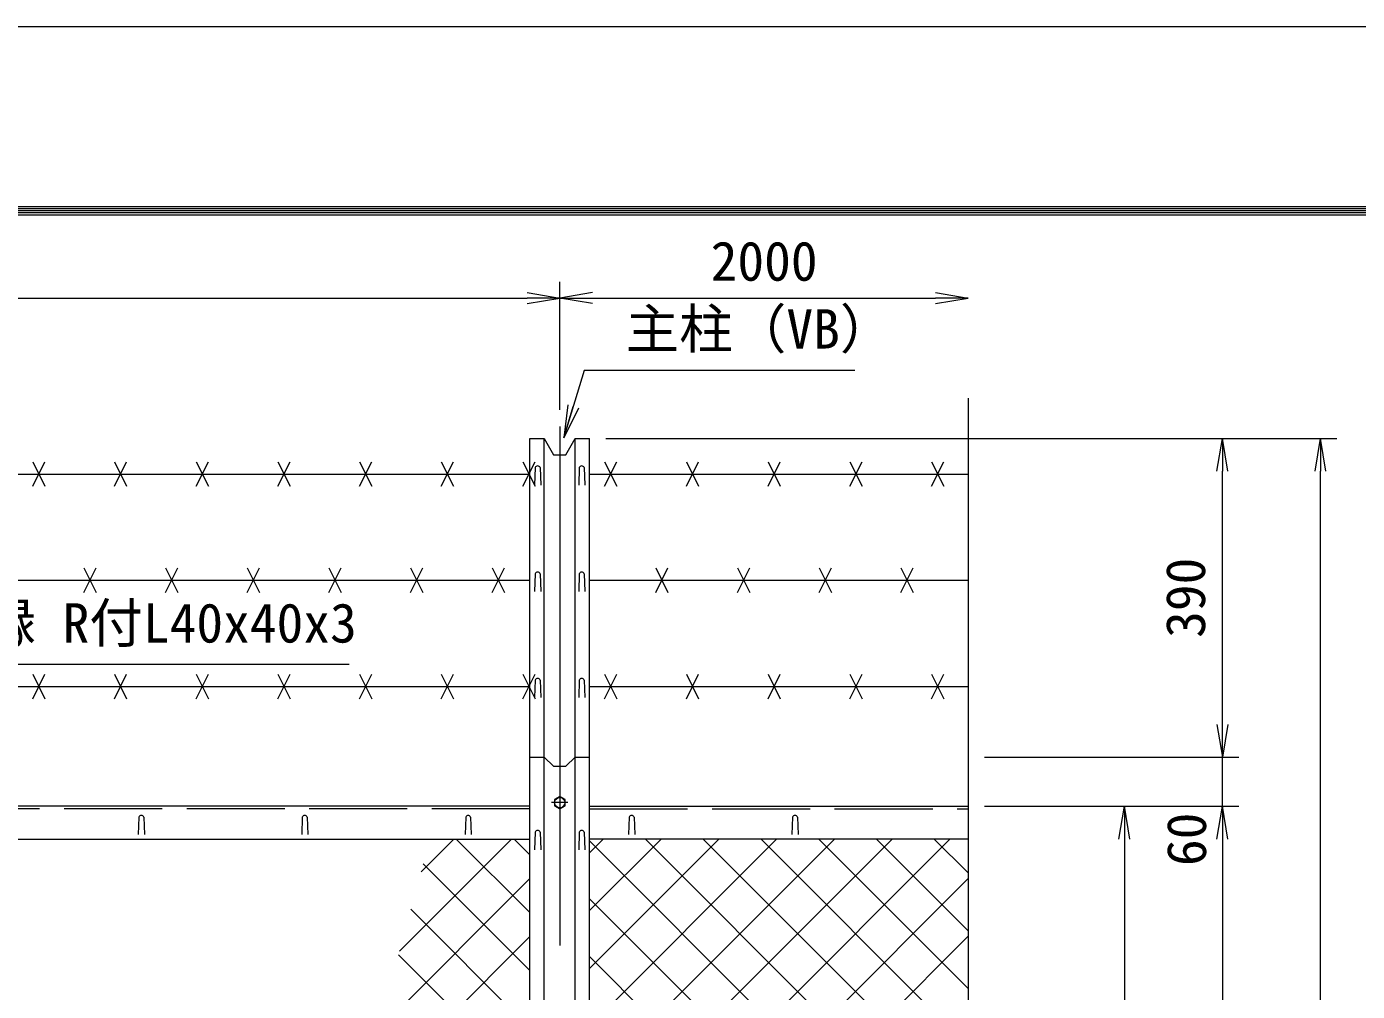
# Model space of a CAD drawing. Units: millimetres, scale not verified. Extents: x -4200 to 4200, y -2970 to 2970.
# Drawn here: x -1787 to -159, y 1790 to 2970 of the extents above; entities that cross this region are included whole.
import ezdxf
from ezdxf.enums import TextEntityAlignment as Align

# ---------------------------------------------------------------- set-up
doc = ezdxf.new("R2010")
doc.units = ezdxf.units.MM
doc.header["$LTSCALE"] = 20
doc.linetypes.add('DASHED', pattern=[7.5, 6, -1.5])
doc.linetypes.add('USER1', pattern=[50.8, 31.75, -6.35, 6.35, -6.35])
for name, color, linetype, lineweight in [('0-0_D-STR1', 1, 'Continuous', 18), ('0-1_D-BMK', 2, 'USER1', 13), ('0-2_D-STR-DIM', 7, 'Continuous', 9), ('0-3_D-STR3', 3, 'Continuous', 13), ('0-4_D-STR-TXT', 7, 'Continuous', 9), ('0-5_0', 7, 'Continuous', 9), ('0-6_D-STR2', 7, 'Continuous', 9), ('0-7_D-TTL', 7, 'Continuous', 9)]:
    doc.layers.add(name, color=color, linetype=linetype, lineweight=lineweight)
doc.styles.add('ＭＳ ゴシック', font='')
doc.styles.get('ＭＳ ゴシック').set_extended_font_data('MS Gothic')

# ---------------------------------------------------------------- blocks, each defined once
blk = doc.blocks.new('_Open')
at = {"layer": '0-5_0'}
blk.add_line((-20, 3.33), (0, 0), dxfattribs=at)
blk.add_lwpolyline([(-20, -3.33), (0, 0), (-20, 0)], dxfattribs=at)

msp = doc.modelspace()

# ---------------------------------------------------------------- linework, layer by layer
at = {"layer": '0-0_D-STR1'}
for p, q in [((-1171.47, 394.95), (-1171.47, 2466.17)), ((-1153.97, 396.45), (-1153.97, 2466.17)), ((-1115.97, 396.45), (-1115.97, 2466.17)), ((-1098.47, 394.95), (-1098.47, 2466.17)), ((-1164.97, 2430.74), (-1165.72, 2409.24)), ((-1158.97, 2430.74), (-1158.22, 2409.24)), ((-1110.97, 2430.74), (-1111.72, 2409.24)), ((-1104.97, 2430.74), (-1104.22, 2409.24)), ((-1164.97, 2300.84), (-1165.72, 2279.34)), ((-1158.97, 2300.84), (-1158.22, 2279.34)), ((-1110.97, 2300.84), (-1111.72, 2279.34)), ((-1104.97, 2300.84), (-1104.22, 2279.34)), ((-1164.97, 2170.93), (-1165.72, 2149.43)), ((-1158.97, 2170.93), (-1158.22, 2149.43)), ((-1110.97, 2170.93), (-1111.72, 2149.43)), ((-1104.97, 2170.93), (-1104.22, 2149.43)), ((-1171.47, 2016.45), (-3109.97, 2016.45)), ((-1649.97, 2003.33), (-1650.72, 1981.83)), ((-1643.97, 2003.33), (-1643.22, 1981.83)), ((-1449.97, 2003.33), (-1450.72, 1981.83)), ((-1443.97, 2003.33), (-1443.22, 1981.83)), ((-1249.97, 2003.33), (-1250.72, 1981.83)), ((-1243.97, 2003.33), (-1243.22, 1981.83)), ((-1098.47, 2016.45), (-634.97, 2016.45)), ((-1049.97, 2003.33), (-1050.72, 1981.83)), ((-1043.97, 2003.33), (-1043.22, 1981.83)), ((-849.97, 2003.33), (-850.72, 1981.83)), ((-843.97, 2003.33), (-843.22, 1981.83)), ((-3109.97, 1976.45), (-1171.47, 1976.45)), ((-1164.97, 1984.83), (-1165.72, 1963.33)), ((-1158.97, 1984.83), (-1158.22, 1963.33)), ((-1110.97, 1984.83), (-1111.72, 1963.33)), ((-1104.97, 1984.83), (-1104.22, 1963.33)), ((-634.97, 1976.45), (-1098.47, 1976.45))]:
    msp.add_line(p, q, dxfattribs=at)
at = {"layer": '0-0_D-STR1', "linetype": 'DASHED'}
for p, q in [((-1171.47, 2013.45), (-3109.97, 2013.45)), ((-1098.47, 2013.45), (-634.97, 2013.45))]:
    msp.add_line(p, q, dxfattribs=at)
at = {"layer": '0-0_D-STR1'}
for points in [[(-1171.47, 2466.17), (-1153.97, 2466.17), (-1142.47, 2446.17), (-1127.47, 2446.17), (-1115.97, 2466.17), (-1098.47, 2466.17)], [(-1171.47, 2076.45), (-1153.97, 2076.45), (-1142.47, 2065.74), (-1127.47, 2065.74), (-1115.97, 2076.45), (-1098.47, 2076.45)]]:
    msp.add_lwpolyline(points, dxfattribs=at)
for centre in [(-1161.97, 2429.49), (-1107.97, 2429.49), (-1161.97, 2299.59), (-1107.97, 2299.59), (-1161.97, 2169.68), (-1107.97, 2169.68), (-1646.97, 2002.08), (-1446.97, 2002.08), (-1246.97, 2002.08), (-1046.97, 2002.08), (-846.97, 2002.08), (-1161.97, 1983.58), (-1107.97, 1983.58)]:
    msp.add_arc(centre, 3.25, 22.61986, 157.38014, dxfattribs=at)
at = {"layer": '0-1_D-BMK'}
for p, q in [((-1134.97, 2481.17), (-1134.97, 146.45)), ((-1124.97, 2020.95), (-1144.97, 2020.95))]:
    msp.add_line(p, q, dxfattribs=at)
at = {"layer": '0-2_D-STR-DIM'}
for p, q in [((-1134.97, 2501.17), (-1134.97, 2658.06)), ((-1134.97, 2501.17), (-1134.97, 2658.06)), ((-3094.97, 2638.06), (-1174.97, 2638.06)), ((-1094.97, 2638.06), (-674.97, 2638.06)), ((-634.97, 2515.62), (-634.97, 1207.11)), ((-1078.47, 2466.17), (-303.93, 2466.17)), ((-1078.47, 2466.17), (-183.93, 2466.17)), ((-323.93, 2116.45), (-323.93, 2426.17)), ((-203.93, 256.45), (-203.93, 2426.17)), ((-323.93, 2116.45), (-323.93, 2156.45)), ((-614.97, 2076.45), (-303.93, 2076.45)), ((-614.97, 2076.45), (-303.93, 2076.45)), ((-323.93, 2016.45), (-323.93, 2076.45)), ((-614.97, 2016.45), (-423.93, 2016.45)), ((-614.97, 2016.45), (-303.93, 2016.45)), ((-614.97, 2016.45), (-303.93, 2016.45)), ((-443.93, 1976.45), (-443.93, 286.45)), ((-323.93, 1976.45), (-323.93, 256.45)), ((-323.93, 1976.45), (-323.93, 1936.45))]:
    msp.add_line(p, q, dxfattribs=at)
at = {"layer": '0-3_D-STR3'}
for p, q in [((-1779.97, 2407.86), (-1764.97, 2437.86)), ((-1779.97, 2437.86), (-1764.97, 2407.86)), ((-1679.97, 2407.86), (-1664.97, 2437.86)), ((-1679.97, 2437.86), (-1664.97, 2407.86)), ((-1579.97, 2407.86), (-1564.97, 2437.86)), ((-1579.97, 2437.86), (-1564.97, 2407.86)), ((-1479.97, 2407.86), (-1464.97, 2437.86)), ((-1479.97, 2437.86), (-1464.97, 2407.86)), ((-1379.97, 2407.86), (-1364.97, 2437.86)), ((-1379.97, 2437.86), (-1364.97, 2407.86)), ((-1279.97, 2407.86), (-1264.97, 2437.86)), ((-1279.97, 2437.86), (-1264.97, 2407.86)), ((-1179.97, 2407.86), (-1164.97, 2437.86)), ((-1179.97, 2437.86), (-1164.97, 2407.86)), ((-1079.97, 2407.86), (-1064.97, 2437.86)), ((-1079.97, 2437.86), (-1064.97, 2407.86)), ((-979.97, 2407.86), (-964.97, 2437.86)), ((-979.97, 2437.86), (-964.97, 2407.86)), ((-879.97, 2407.86), (-864.97, 2437.86)), ((-879.97, 2437.86), (-864.97, 2407.86)), ((-779.97, 2407.86), (-764.97, 2437.86)), ((-779.97, 2437.86), (-764.97, 2407.86)), ((-679.97, 2407.86), (-664.97, 2437.86)), ((-679.97, 2437.86), (-664.97, 2407.86)), ((-3109.97, 2422.86), (-1171.47, 2422.86)), ((-1098.47, 2422.86), (-634.97, 2422.86)), ((-1717.47, 2307.96), (-1702.47, 2277.96)), ((-1717.47, 2277.96), (-1702.47, 2307.96)), ((-1617.47, 2307.96), (-1602.47, 2277.96)), ((-1617.47, 2277.96), (-1602.47, 2307.96)), ((-1517.47, 2307.96), (-1502.47, 2277.96)), ((-1517.47, 2277.96), (-1502.47, 2307.96)), ((-1417.47, 2307.96), (-1402.47, 2277.96)), ((-1417.47, 2277.96), (-1402.47, 2307.96)), ((-1317.47, 2307.96), (-1302.47, 2277.96)), ((-1317.47, 2277.96), (-1302.47, 2307.96)), ((-1217.47, 2307.96), (-1202.47, 2277.96)), ((-1217.47, 2277.96), (-1202.47, 2307.96)), ((-1017.47, 2307.96), (-1002.47, 2277.96)), ((-1017.47, 2277.96), (-1002.47, 2307.96)), ((-917.47, 2307.96), (-902.47, 2277.96)), ((-917.47, 2277.96), (-902.47, 2307.96)), ((-817.47, 2307.96), (-802.47, 2277.96)), ((-817.47, 2277.96), (-802.47, 2307.96)), ((-717.47, 2307.96), (-702.47, 2277.96)), ((-717.47, 2277.96), (-702.47, 2307.96)), ((-3109.97, 2292.96), (-1171.47, 2292.96)), ((-1098.47, 2292.96), (-634.97, 2292.96)), ((-1779.97, 2148.06), (-1764.97, 2178.06)), ((-1779.97, 2178.06), (-1764.97, 2148.06)), ((-1679.97, 2148.06), (-1664.97, 2178.06)), ((-1679.97, 2178.06), (-1664.97, 2148.06)), ((-1579.97, 2148.06), (-1564.97, 2178.06)), ((-1579.97, 2178.06), (-1564.97, 2148.06)), ((-1479.97, 2148.06), (-1464.97, 2178.06)), ((-1479.97, 2178.06), (-1464.97, 2148.06)), ((-1379.97, 2148.06), (-1364.97, 2178.06)), ((-1379.97, 2178.06), (-1364.97, 2148.06)), ((-1279.97, 2148.06), (-1264.97, 2178.06)), ((-1279.97, 2178.06), (-1264.97, 2148.06)), ((-1179.97, 2148.06), (-1164.97, 2178.06)), ((-1179.97, 2178.06), (-1164.97, 2148.06)), ((-1079.97, 2148.06), (-1064.97, 2178.06)), ((-1079.97, 2178.06), (-1064.97, 2148.06)), ((-979.97, 2148.06), (-964.97, 2178.06)), ((-979.97, 2178.06), (-964.97, 2148.06)), ((-879.97, 2148.06), (-864.97, 2178.06)), ((-879.97, 2178.06), (-864.97, 2148.06)), ((-779.97, 2148.06), (-764.97, 2178.06)), ((-779.97, 2178.06), (-764.97, 2148.06)), ((-679.97, 2148.06), (-664.97, 2178.06)), ((-679.97, 2178.06), (-664.97, 2148.06)), ((-3109.97, 2163.06), (-1171.47, 2163.06)), ((-1098.47, 2163.06), (-634.97, 2163.06)), ((-1134.97, 2028.46), (-1141.47, 2024.71)), ((-1141.47, 2024.71), (-1141.47, 2017.2)), ((-1128.47, 2024.71), (-1134.97, 2028.46)), ((-1128.47, 2017.2), (-1128.47, 2024.71)), ((-1141.47, 2017.2), (-1134.97, 2013.45)), ((-1134.97, 2013.45), (-1128.47, 2017.2))]:
    msp.add_line(p, q, dxfattribs=at)
msp.add_circle((-1134.97, 2020.95), 6.25, dxfattribs=at)
at = {"layer": '0-4_D-STR-TXT'}
for points in [[(-773.85, 2549.32), (-1105.23, 2549.32), (-1129.54, 2469.08)], [(-1392.55, 2189.71), (-2090.42, 2189.71), (-2143.31, 2018.36)]]:
    msp.add_lwpolyline(points, dxfattribs=at)
at = {"layer": '0-6_D-STR2'}
for p, q in [((-1330.95, 1839.29), (-1193.79, 1976.45)), ((-1304.66, 1936.29), (-1264.5, 1976.45)), ((-1171.47, 1886.44), (-1261.49, 1976.45)), ((-1171.47, 1957.15), (-1190.78, 1976.45)), ((-1098.47, 1959.67), (-1081.69, 1976.45)), ((-1098.47, 1888.96), (-1010.98, 1976.45)), ((-1098.47, 1818.25), (-940.27, 1976.45)), ((-1098.47, 1747.54), (-869.56, 1976.45)), ((-1098.47, 1676.83), (-798.85, 1976.45)), ((-1098.47, 1606.12), (-728.14, 1976.45)), ((-1098.47, 1535.41), (-657.43, 1976.45)), ((-634.97, 1510.69), (-1098.47, 1974.19)), ((-634.97, 1581.4), (-1030.03, 1976.45)), ((-634.97, 1652.11), (-959.32, 1976.45)), ((-634.97, 1722.82), (-888.61, 1976.45)), ((-634.97, 1793.53), (-817.9, 1976.45)), ((-634.97, 1864.24), (-747.19, 1976.45)), ((-634.97, 1934.95), (-676.48, 1976.45)), ((-1171.47, 1815.73), (-1301.97, 1946.22)), ((-1357.24, 1742.29), (-1171.47, 1928.06)), ((-1098.47, 1464.7), (-634.97, 1928.2)), ((-1171.47, 1745.02), (-1317.05, 1890.59)), ((-634.97, 1439.97), (-1098.47, 1903.47)), ((-1383.53, 1645.29), (-1171.47, 1857.35)), ((-1072.76, 1419.7), (-634.97, 1857.49)), ((-1171.47, 1674.31), (-1332.13, 1834.96)), ((-685.41, 1419.7), (-1098.47, 1832.76))]:
    msp.add_line(p, q, dxfattribs=at)
at = {"layer": '0-7_D-TTL', "color": 2, "lineweight": 18}
msp.add_lwpolyline([(-4200, 2970), (4200, 2970), (4200, -2970), (-4200, -2970)], close=True, dxfattribs=at)
at = {"layer": '0-7_D-TTL'}
for points in [[(-3930, 2750), (3930, 2750), (3930, -2750), (-3930, -2750)], [(-3927.5, 2747.5), (3927.5, 2747.5), (3927.5, -2747.5), (-3927.5, -2747.5)], [(-3925, 2745), (3925, 2745), (3925, -2745), (-3925, -2745)], [(-3922.5, 2742.5), (3922.5, 2742.5), (3922.5, -2742.5), (-3922.5, -2742.5)], [(-3920, 2740), (3920, 2740), (3920, -2740), (-3920, -2740)]]:
    msp.add_lwpolyline(points, close=True, dxfattribs=at)

# ---------------------------------------------------------------- block references
at = {"layer": '0-2_D-STR-DIM', "xscale": 2, "yscale": 2}
for p in [(-1134.97, 2638.06), (-634.97, 2638.06)]:
    msp.add_blockref('_Open', p, dxfattribs=at)
for p, rotation in [((-1134.97, 2638.06), 180), ((-323.93, 2466.17), 90), ((-203.93, 2466.17), 90), ((-323.93, 2076.45), 270), ((-323.93, 2076.45), 270), ((-443.93, 2016.45), 90), ((-323.93, 2016.45), 90), ((-323.93, 2016.45), 90)]:
    msp.add_blockref('_Open', p, dxfattribs=dict(at, rotation=rotation))
at = {"layer": '0-4_D-STR-TXT', "xscale": 2, "yscale": 2, "rotation": 253.14944}
msp.add_blockref('_Open', (-1130.11, 2467.17), dxfattribs=at)

# ---------------------------------------------------------------- texts
at = {"layer": '0-2_D-STR-DIM', "style": 'ＭＳ ゴシック'}
msp.add_text('2000', height=48.09, dxfattribs=at).set_placement((-950.22, 2644.81), align=Align.BOTTOM_LEFT)
for s, p in [('390', (-330.68, 2222.43)), ('60', (-329.53, 1943.37))]:
    msp.add_text(s, height=48.09, rotation=90, dxfattribs=at).set_placement(p, align=Align.BOTTOM_LEFT)
at = {"layer": '0-4_D-STR-TXT', "style": 'ＭＳ ゴシック'}
for s, p in [('主柱（VB）', (-1054.31, 2561.9)), ('爪付胴縁 R付L40x40x3', (-2038.48, 2202.29))]:
    msp.add_text(s, height=48.09, dxfattribs=at).set_placement(p, align=Align.BOTTOM_LEFT)

doc.saveas('drawing.dxf')
